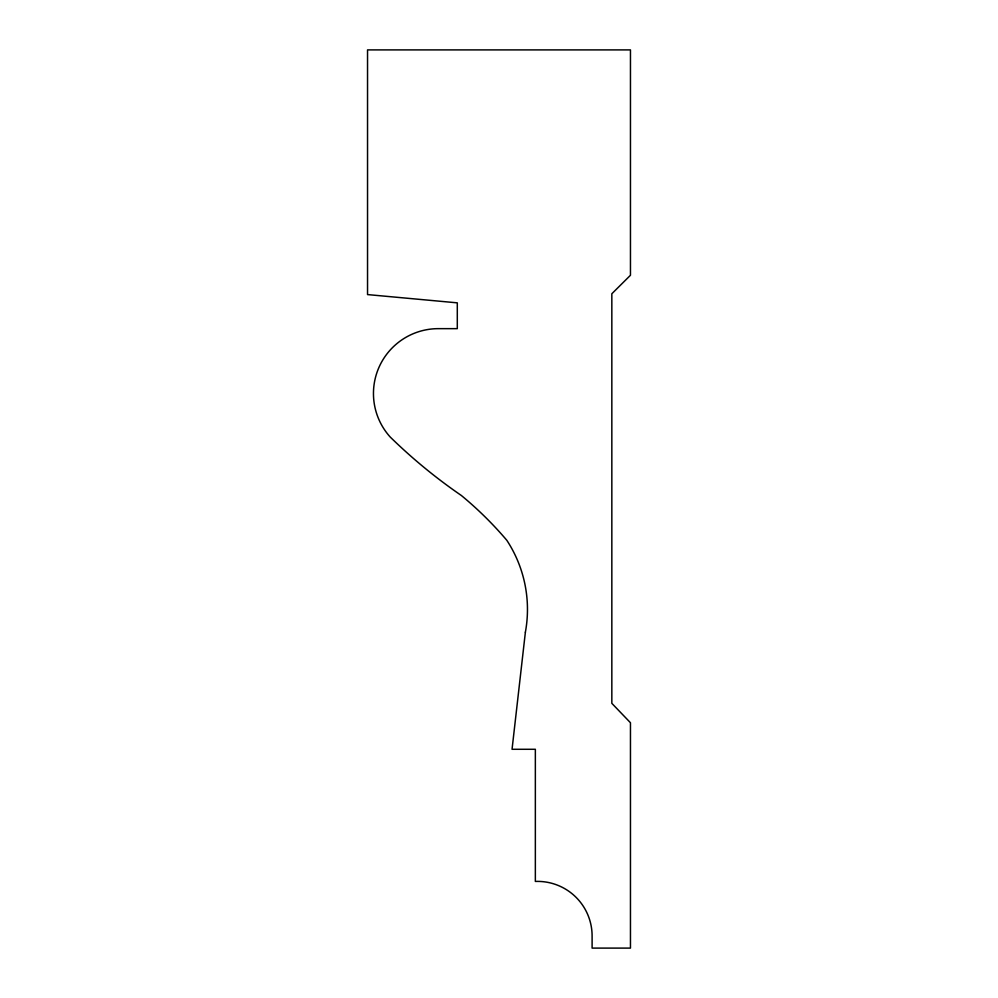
<?xml version="1.0" encoding="UTF-8"?>
<svg xmlns="http://www.w3.org/2000/svg" width="998" height="998" viewBox="0 0 998 998"><rect width="100%" height="100%" fill="white"/><g stroke="black" fill="none" stroke-linecap="round" stroke-linejoin="round"><path stroke-width="1.5" d="M525.385 632.183L512.049 749.286L535.352 749.286L535.352 881.434A54.578 54.578 0 0 1 592.101 936.161L592.101 948.1L630.462 948.1L630.462 722.739L611.836 703.341L611.836 293.761L630.462 275.261L630.462 49.9L367.538 49.9L367.538 294.585L457.296 302.843L457.296 328.654L438.721 328.654A64.87 64.87 0 0 0 390.23 437.049A533.793 533.793 0 0 0 461.375 495.507A361.625 361.625 0 0 1 506.809 540.292A125.985 125.985 0 0 1 525.385 632.183"/></g></svg>
